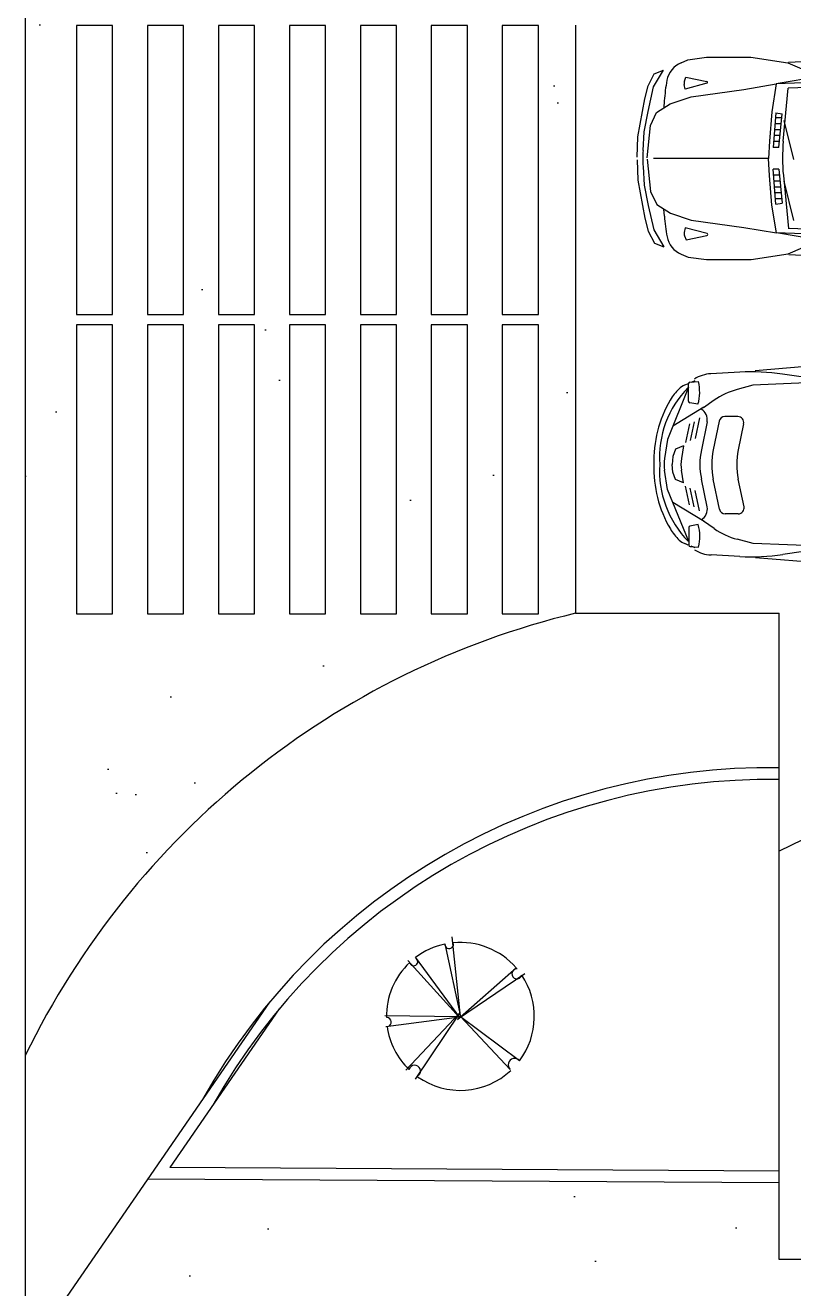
# Model space of a CAD drawing. Extents: x 3.5 to 37.8, y 0.9 to 50.5.
# Drawn here: x 3.54 to 10.04, y 18.3 to 28.98 of the extents above; entities that cross this region are included whole.
import ezdxf

# ---------------------------------------------------------------- set-up
doc = ezdxf.new("R2010")
doc.units = 0
doc.layers.get('0').update_dxf_attribs({"linetype": 'CONTINUOUS'})
for name, color, linetype in [('ARV', 3, 'CONTINUOUS'), ('BLOCOS', 5, 'CONTINUOUS'), ('CINZA', 8, 'CONTINUOUS'), ('HACHURA', 1, 'CONTINUOUS'), ('JARDIM', 3, 'CONTINUOUS'), ('PAREDE', 7, 'CONTINUOUS')]:
    doc.layers.add(name, color=color, linetype=linetype)

# ---------------------------------------------------------------- blocks, each defined once
blk = doc.blocks.new('C-01')
for p, q in [((-1.83065677986739, 0.8422943670262235), (-1.772770930022439, 0.8665652888902464)), ((-1.772770930022439, 0.8665652888902464), (-1.616092348243722, 0.8885187772623411)), ((-1.616092348243722, 0.8885187772623411), (-1.239781697268555, 0.8885187772623411)), ((-1.239781697268555, 0.8885187772623411), (-0.9269141542791814, 0.8401466842390839)), ((-0.9218896784295012, 0.8467770454749868), (0.0002424438691868147, 0.894219161257098)), ((0.4015481824166542, 0.8884068076150022), (1.15550567040771, 0.827681843320704)), ((-2.108650639710557, 0.6462862191228069), (-2.056750859496361, 0.7474955214483892)), ((-2.062136685745003, 0.6373559865646676), (-1.977845908839267, 0.780579528977217)), ((-2.056750859496361, 0.7474955214483892), (-1.977845908839267, 0.7805795289772206)), ((-0.9269141542791814, 0.8401466842390839), (-0.6586449116728978, 0.7267235866556447)), ((-0.6586449116728943, 0.7267235866556447), (0.2634872106257937, 0.774165702437756)), ((0.4883624644795681, 0.7337442550426765), (0.9254190157957964, 0.7980306489022162)), ((1.287270785547349, 0.8149920005278872), (1.531470717942476, 0.8021931958669946)), ((-2.137538253226008, 0.5361466842390854), (-2.108650639710557, 0.6462862191228069)), ((-1.795783096721184, 0.6198676144716444), (-1.804313279213599, 0.6582230835788891)), ((-1.802454755877864, 0.6866438035236513), (-1.789907649904485, 0.7210769167972266)), ((-1.61217381785405, 0.6689282431254817), (-1.795783096721184, 0.6198676144716444)), ((-1.789907649904485, 0.7210769167972266), (-1.612571227057131, 0.6837465527102751)), ((-0.6586449116728943, 0.7267235866556447), (-1.025901187503663, 0.6645094447182238)), ((-0.552047171578149, 0.6816545144076365), (-1.025901187503663, 0.6645094447182238)), ((-0.552047171578149, 0.6816545144076365), (0.2614968492705856, 0.733176392438903)), ((-0.552047171578149, 0.6816545144076365), (-0.5507711246759399, -0.6126494459014218)), ((0.4552880704952322, 0.7351599030631526), (1.175516564963957, 0.7043327307507177)), ((1.175516564963957, 0.7043327307507177), (1.309520534902134, 0.6690650889641816)), ((1.708087466057567, 0.7311416118743672), (1.63653758315985, 0.7357303782039324)), ((1.666605994726616, 0.7426583121460659), (1.698871251485293, 0.7290961612242803)), ((1.719974636644992, 0.5699473176742806), (1.719974636644992, 0.7184676500491882)), ((1.719974636644992, 0.6883428240923237), (1.897953097645967, 0.2477224030463248)), ((1.724195667833676, 0.7184514743063453), (1.754118265553416, 0.7058740201958109)), ((-2.195803100824968, 0.215030405169319), (-2.137538253226008, 0.5361466842390854)), ((-2.108650639710557, 0.4304722656344353), (-2.062136685745003, 0.6373559865646676)), ((-0.9661424013786437, 0.1784449730264051), (-0.9239220649949864, 0.6268737344075674)), ((-0.6837737977781089, 0.6355628214234947), (-0.9239220649949864, 0.6268737344075674)), ((1.503408753635107, 0.5793223299181278), (1.594486990693866, 0.5157144505574962)), ((1.640598722325517, 0.5457800225606597), (1.709394286454394, 0.5574254534087082)), ((-2.143413700042711, 0.2589373819135083), (-2.108650639710557, 0.4304722656344353)), ((-1.97207074553938, 0.5199633179508147), (-1.976126376770377, 0.4607608220957928)), ((-0.5803212010275338, 0.52991644480867), (-0.5985352425935595, 0.2115509197771033)), ((1.301481807587312, 0.4545549874331165), (1.410757703618131, 0.4545549874331094)), ((1.589842086208968, 0.5189583926193784), (1.852906542002948, 0.3592439444871687)), ((1.630132488397706, 0.4299151728876929), (1.666359625423414, 0.256041359759017)), ((-1.029386900844926, 0.4194370379732177), (-1.052052975906875, 0.1261624672638391)), ((-0.9851938310826434, 0.3261624672638348), (-1.036595737314983, 0.3261624672638384)), ((-0.980486245394605, 0.3761624672638355), (-1.032731427667009, 0.3761624672638391)), ((-1.029386900844926, 0.4194370379732142), (-0.9771959257154315, 0.4111094644850901)), ((-1.0040241738348, 0.1261624672638355), (-0.9771959257154315, 0.4111094644850901)), ((-0.9620251452417392, 0.3531362050671767), (-0.8795833890596967, 0.02336918033899593)), ((1.252532979182796, 0.3943563503758725), (1.301260508478393, 0.1604863286584113)), ((1.459706532022647, 0.414753624490352), (1.512683895327168, 0.1604863286584113)), ((1.564029340202794, 0.3953171764430152), (1.612957060527535, 0.1604863286584113)), ((1.673996958946869, 0.3953171764430152), (1.706579959144378, 0.2389335659056115)), ((1.714060976318738, 0.3789596301085609), (1.746800292865348, 0.2218257720522026)), ((-2.201188927073613, 0.04312342842513672), (-2.195803100824968, 0.215030405169319)), ((-2.152019482229861, 0.1003354660543394), (-2.143413700042711, 0.2589373819135083)), ((-0.9946090024587235, 0.2261624672638369), (-1.044324356610929, 0.2261624672638369)), ((-0.9899014167706817, 0.2761624672638376), (-1.040460046962956, 0.2761624672638412)), ((1.897953097645967, 0.2477224030463248), (1.924646183801528, 0.08627862641109019)), ((-1.0040241738348, 0.1261624672638355), (-1.052052975906875, 0.1261624672638355)), ((-0.9993165881467618, 0.1761624672638362), (-1.048188666258902, 0.1761624672638398)), ((1.763622864673057, 0.1932699095061103), (1.781312784947914, 0.08627862641109019)), ((1.763622864673057, 0.1932699095061103), (1.830560534388646, 0.1647978470297851)), ((1.830560534388646, 0.1647978470297851), (1.855041562791566, 0.1026583121460618)), ((-1.091330829401663, 0.03445116854801), (-2.064111739533274, 0.03445116854800645)), ((1.855041562791566, 0.1026583121460618), (1.858958527336036, 0.03716994005304031)), ((1.855171170443242, -0.02880370273764754), (1.858958998272691, 0.03669226546629289)), ((-2.151886865411029, -0.03417876968644507), (-2.142968370806337, -0.1927634084608734)), ((-1.029386900844926, -0.3514966363272833), (-1.052052975906875, -0.05822206561790466)), ((-1.0040241738348, -0.05822206561790111), (-1.052052975906875, -0.05822206561790111)), ((-1.0040241738348, -0.05822206561790111), (-0.9771959257154315, -0.3431690628391557)), ((1.256049315236208, -0.3073594846597629), (1.301504523818956, -0.08702026465079982)), ((1.463304646220006, -0.327563685825659), (1.512927910667731, -0.08702026465079982)), ((1.564721628416883, -0.3220191563272365), (1.613201075868098, -0.08702026465079982)), ((1.763931316782017, -0.119595382123471), (1.781410238680021, -0.0125694262672944)), ((1.763931316782017, -0.1195953821234745), (1.830812715538691, -0.09099138818977437)), ((1.830812715538691, -0.09099138818977437), (1.855171170443242, -0.02880370273764754)), ((1.898378302143097, -0.1740081716376984), (1.924743637533634, -0.0125694262672944)), ((-2.142968370806337, -0.1927634084608734), (-2.107867147851781, -0.364229413382855)), ((-0.9993165881467618, -0.1082220656179018), (-1.048188666258902, -0.1082220656179054)), ((-0.9946090024587235, -0.1582220656179025), (-1.044324356610929, -0.1582220656179025)), ((-0.9899014167706817, -0.2082220656179032), (-1.040460046962956, -0.2082220656179068)), ((-0.9658577713631509, -0.1102573902095578), (-0.9227533111908777, -0.5586020303595021)), ((-0.9620251452417392, -0.1597599638595497), (-0.8795833890596967, -0.4895269885877305)), ((-0.5793510799945629, -0.4608527776613727), (-0.5981860493313498, -0.1426384296994279)), ((1.630132488397706, -0.3564240798233236), (1.666359625423414, -0.1825502666946477)), ((1.673996958946869, -0.3218260833786459), (1.706579959144378, -0.1654424728412422)), ((1.714060976318738, -0.3054685370441916), (1.746800292865348, -0.1483346789878333)), ((1.721259738502589, -0.6150017227214768), (1.898378302143097, -0.1740081716376984)), ((-0.9851938310826434, -0.2582220656179004), (-1.036595737314983, -0.258222065617904)), ((-0.980486245394605, -0.3082220656179011), (-1.032731427667009, -0.3082220656179047)), ((1.59079316728802, -0.4457302916567016), (1.853619119683582, -0.2854505321148935)), ((-2.107867147851781, -0.364229413382855), (-2.060945353740472, -0.5710210165412626)), ((-1.97111106192229, -0.4534509853133564), (-1.975283419962686, -0.3942566013860862)), ((-1.029386900844926, -0.3514966363272798), (-0.9771959257154315, -0.3431690628391557)), ((1.305018158022328, -0.3674615852427117), (1.414335803433882, -0.3674615852427117)), ((1.504479027546441, -0.5062645397044605), (1.59543166638154, -0.4424771971401249)), ((1.641602591267969, -0.472451788197862), (1.710420983965669, -0.4839615462297111)), ((1.721026004033664, -0.4964625239594191), (1.721318854448473, -0.6449825676147718)), ((-2.060945353740472, -0.5710210165412626), (-1.976372334418894, -0.7140780770989501)), ((-1.794626765840263, -0.5530074859830734), (-1.803081302946691, -0.5913797002286252)), ((-1.801166743626528, -0.619796700312687), (-1.788551767289881, -0.6542050064326368)), ((-1.610921106809997, -0.6017059809318361), (-1.794626765840263, -0.5530074859830734)), ((-1.788551767289881, -0.6542050064326368), (-1.611289296694896, -0.6165250453164077)), ((-0.552047171578149, -0.61275217731162), (-1.025901187503663, -0.5956071076222074)), ((-0.6586449116728943, -0.6578212495596283), (-1.024658025862159, -0.5964387485839211)), ((-0.6827922202732779, -0.5666959999381085), (-0.9239220649949864, -0.557971397311551)), ((-0.5507711246759399, -0.6126494459014218), (0.2628729048183871, -0.6625670885022039)), ((0.4566676603779349, -0.6641684803196028), (1.176833970133611, -0.6319212309740685)), ((1.176833970133611, -0.6319212309740685), (1.310768139304937, -0.5963894305023452)), ((1.725539845536463, -0.6449580689302508), (1.755437585030847, -0.6323216382899872)), ((-0.9253248658943889, -0.771880465355931), (-0.6572018677832858, -0.6578954916922157)), ((-0.6586449116728943, -0.6578212495596283), (0.2634872106257937, -0.7052633653417395)), ((0.489739198710577, -0.6626876194012219), (0.9269216594564433, -0.7261121059983715)), ((1.288806169945236, -0.7423599301477033), (1.532980391109522, -0.7290796401905588)), ((1.709456697318647, -0.657679943766869), (1.637916001580365, -0.6624097822828787)), ((1.667998015102892, -0.6692784142635269), (1.700236467470074, -0.6556526695023237)), ((-1.829061803082421, -0.7755025696102997), (-1.771128208685287, -0.7996593057439512)), ((-1.771128208685287, -0.7996593057439512), (-1.614406643889339, -0.8213038146966412)), ((-1.614406643889339, -0.8213038146966412), (-1.238096421228356, -0.8208693724026297)), ((-1.238096421228356, -0.8208693724026297), (-0.9253248658943889, -0.771880465355931)), ((-0.92028732615411, -0.7785009065079755), (0.0019365492769019, -0.8241246822172492)), ((0.4032300469751817, -0.8175210505596873), (1.157066332616591, -0.755309560972254))]:
    blk.add_line(p, q)
for points in [[(-2.117843137364595, 0.03912248534324192), (-2.089865773386897, 0.3112861889438783), (-2.036624438249468, 0.4219124835562695), (-1.921188873147091, 0.4960384935962487), (-1.744638478921626, 0.5539571737568671), (-1.299933148003515, 0.6172476103556264), (-1.025901187503663, 0.6645094447182238), (-1.063658174022983, 0.4278770154512976), (-1.082842962611689, 0.1796465378708234), (-1.09135894593182, 0.0339702008229672)], [(-2.20116902460509, 0.02293620506717886), (-2.195444244937413, -0.1489598177939229), (-2.136546337798237, -0.4699605867711405), (-2.107441608770433, -0.5800429473346682), (-2.055342366292631, -0.681149717616151), (-1.976372334418894, -0.7140780770989537)], [(-2.117831285924382, 0.02710148049029115), (-2.089317327565237, -0.2450065286374219), (-2.035857964472086, -0.3555276276391872), (-1.920276463093266, -0.4294258792691821), (-1.74361220879431, -0.4869963271197086), (-1.29878264390722, -0.5497173386698471), (-1.024658025862159, -0.5964387485839211), (-1.06288152765773, -0.3598812280476444), (-1.082555736503863, -0.1116890613314041), (-1.09135894593182, 0.0339702008229672)]]:
    blk.add_lwpolyline(points)
for centre, radius, start, end in [((0.1568496881301549, -2.149754914034112), 3.048, 85.39524436229374, 92.94517284563942), ((-1.753321713098625, 0.6578511848592719), 0.2, 112.7477864850494, 169.4663458557022), ((0.4200944548867582, -2.269808372853454), 3.048, 84.69642848984088, 92.94517284563942), ((1.191552609632748, -1.011301368785922), 1.8288, 86.99980614370354, 98.36760195550836), ((1.517490172779148, 0.5181311627694214), 0.2844058619132017, 57.32994559328601, 87.1823745800067), ((-0.4516341619422803, 0.4158067278589002), 1.524, 169.466345855702, 176.0811098255092), ((-1.754724823896648, 0.6692514605800319), 0.0508, 159.9787304694502, 192.5384088226551), ((-1.614140881183154, 0.6762899726681475), 0.007619999999999999, 284.9600092043179, 78.11246181423294), ((0.3770834968612675, -1.091967209280902), 1.8288, 87.54912578177812, 93.62371185581183), ((1.154367269648791, 0.07954017491794119), 0.6095999999999999, 55.07004281722259, 75.25506193168576), ((1.989861677025885, 0.6482658569708626), 0.3639889528279494, 166.0960809623156, 196.353513713926), ((1.707274636644993, 0.7184676500491882), 0.0127, 0, 86.33042922820037), ((1.119662865920034, 0.09266705307477707), 0.8474308437831752, 356.2450887415934, 44.51945252644143), ((1.69506427288443, 0.5653806539828388), 0.1524, 46.38363011225994, 67.20137953685185), ((1.499745210164196, 0.3603927380299226), 0.4355423351401734, 30.45768093329104, 46.38363011225994), ((-0.6801579461893112, 0.5356282147184714), 0.1, 356.7256148481177, 92.07218206290786), ((1.707274636644993, 0.5699473176742806), 0.0127, 279.6077177953319, 359.9999999999999), ((1.002996449658418, 0.06827934905823341), 1.011814461032579, 358.0694461411588, 30.45768093329104), ((1.301481807587312, 0.4045549874331158), 0.05, 89.99999999999872, 191.7693709056955), ((1.410757703618131, 0.4045549874331087), 0.05, 11.76937090569545, 89.99999999999852), ((1.661926997011825, 0.4157144505575019), 0.1, 118.178021379558, 191.7693709056955), ((0.5511473945460601, 0.03558953846835067), 1.524, 174.6213598380366, 185.4916152907023), ((2.444488749937388, 0.03745617292639736), 3.048, 176.7256148481182, 183.3873602806166), ((0.7044763925705482, 0.0361445456565086), 0.6095999999999999, 348.3436042230393, 11.76937090569533), ((0.9158997794193233, 0.0361445456565086), 0.6095999999999999, 348.3436042230393, 11.76937090569533), ((1.01617294461969, 0.0361445456565086), 0.6095999999999999, 348.3436042230393, 11.76937090569533), ((-0.9346102988310072, 0.03427851959049732), 1.2192, 176.8941614031452, 183.2188137255897), ((1.119774305424844, -0.02036687394030423), 0.8474308437831752, 315.5935226022935, 3.867886387141479), ((1.480595464328701, 0.03655807653882448), 0.3048, 350.7246364345081, 9.388338694226777), ((1.003060028609408, 0.00379074138025004), 1.011814461032579, 329.6552941954439, 2.043528987576088), ((1.623928863182314, 0.03655807653882448), 0.3048, 350.7246364345081, 9.388338694226777), ((1.305018158022328, -0.317461585242711), 0.05, 168.3436042230398, 270), ((1.414335803433882, -0.317461585242711), 0.05, 270, 348.3436042230397), ((1.662659313989128, -0.3422233574931326), 0.1, 168.3436042230398, 242.0089644968629), ((-0.450882808591448, -0.3462966210781282), 1.524, 184.0318653032257, 190.646629273033), ((-0.6791763686844838, -0.4667613932330852), 0.1, 267.9278179370929, 3.387360280616497), ((1.154452758285515, -0.007171591620359408), 0.6095999999999999, 284.8579131970492, 305.0429323115123), ((1.991066947214854, -0.5742487513323979), 0.3639889528279494, 163.7594614148089, 194.0168941664193), ((1.708326028722126, -0.4964875656504013), 0.0127, 0.1129751287349732, 80.50525733340307), ((1.500383808741685, -0.2873425971357939), 0.4355423351401734, 313.729345016475, 329.6552941954439), ((-1.752090569262904, -0.5909072577405219), 0.2, 190.6466292730326, 247.365188643683), ((-1.753471198421376, -0.6023102779346452), 0.0508, 167.5745663060798, 200.1342446592847), ((-1.612873650554842, -0.6090715747927895), 0.007619999999999999, 282.000513314502, 75.15296592441696), ((1.696106684211493, -0.4919449870691963), 0.1524, 292.9115955918831, 313.729345016475), ((0.3748605338476096, 1.162800877400674), 1.8288, 266.489263272923, 272.5638493469568), ((0.4200944548867582, 2.338710709949471), 3.048, 267.0548271543606, 275.3035715101591), ((1.18948711914366, 1.083741153075202), 1.8288, 261.7453731732265, 273.1131689850314), ((1.518439763387555, -0.4450457259548806), 0.2844058619132017, 272.9306005487282, 302.7830295354489), ((1.708618879136932, -0.645007609305754), 0.0127, 273.7825459005346, 0.1129751287349223), ((0.1525414215263758, 2.220152271749772), 3.048, 267.1678022830956, 274.7177307664412)]:
    blk.add_arc(centre, radius, start, end)
blk = doc.blocks.new('A_03')
at = {"layer": 'ARV'}
for p, q in [((-0.1642795977368223, 0.6668615598597967), (-0.032337625504681, 0.05443275957492233)), ((-0.032337625504681, 0.05443275957492233), (-0.1019798469358193, 0.7261946558607519)), ((-0.4134786009408344, 0.5556120048580055), (-0.03968009613487311, 0.04386405184976638)), ((-0.03968009613487311, 0.04386405184976638), (-0.4757783517417806, 0.5259454568575279)), ((-0.05748002493510285, 0.02903077784952757), (0.4409179814728645, 0.4666123608565726)), ((0.5121176966740109, 0.4146959018557368), (-0.05748002493510285, 0.02903077784952757)), ((-0.03968009613487311, 0.05128068884988579), (-0.6715775685449898, 0.0586973258500052)), ((-0.6626776041447897, -0.0303023181514277), (-0.03968009613487311, 0.05128068884988579)), ((-0.493578280542124, -0.4011341681573413), (-0.03968009613487311, 0.08094723685036342)), ((-0.03968009613487311, 0.08094723685036342), (-0.4134786009408344, -0.4753005381585353)), ((-0.032337625504681, 0.05443275957492233), (0.4676178746732944, -0.3195511611560278)), ((0.3875181950720048, -0.3937175311572219), (-0.032337625504681, 0.05443275957492233))]:
    blk.add_line(p, q, dxfattribs=at)
for centre, radius, start, end in [((-0.032337625504681, 0.05443275957492233), 0.625, 102.1580021321499, 127.2525657253544), ((-0.1274007985194316, 0.6640590258750763), 0.0369851325325624, 175.6542691674021, 19.69378780220451), ((-0.032337625504681, 0.05443275957492233), 0.625, 41.05407258653979, 95.53111248444131), ((-0.4268285475410494, 0.5158291639893946), 0.03342961899939723, 201.2820980855948, 48.27356464714219), ((-0.032337625504681, 0.05443275957492233), 0.625, 133.2426416252084, 180.9743240911506), ((0.4457326779623259, 0.4136262157234682), 0.04269394024099429, 89.20944815037899, 344.6285751873363), ((-0.032337625504681, 0.05443275957492233), 0.625, 323.20224696077, 33.82113850428491), ((-0.655096152989131, 0.006088647395870339), 0.03779840815212959, 285.684587972767, 88.0009588524843), ((-0.032337625504681, 0.05443275957492233), 0.625, 187.8759657920728, 225.8833292057394), ((0.4262195554180721, -0.3551779883457584), 0.05461768626331568, 40.71483655850493, 224.8799671179474), ((-0.4191915611808099, -0.4078929817018206), 0.04974913855978236, 310.6567489998404, 163.4448207669662), ((-0.032337625504681, 0.05443275957492233), 0.625, 234.6714608478307, 313.1329856187737)]:
    blk.add_arc(centre, radius, start, end, dxfattribs=at)

msp = doc.modelspace()

# ---------------------------------------------------------------- hatches: boundary and pattern name
at = {"layer": 'JARDIM', "ltscale": 0.015}
h = msp.add_hatch(dxfattribs=at)
h.set_pattern_fill('AR-SAND', color=256, scale=0.05, style=0)
h.set_pattern_definition([(37.50000000000001, (-127.1253988610863, -123.0593421787145), (-0.08000156479920228, 2.447066186646712), [0, -1.9304, 0, -2.159, 0, -2.06375]), (7.499999999999999, (-127.1253988610863, -123.0593421787145), (2.247616415690013, 3.584125502841772), [0, -1.0414, 0, -1.7399, 0, -0.6667500000000001]), (327.5, (-128.6874988610863, -123.0593421787145), (3.95496185120729, 0.007185923392728455), [0, -0.635, 0, -2.286, 0, -2.9845]), (317.5, (-128.6874988610863, -123.0593421787145), (3.817782262361486, 1.114646616286081), [0, -0.3175, 0, -1.4986, 0, -1.7145])])
h.paths.add_polyline_path([(20.11295382095749, 22.94822391828082), (20.11295382095748, 19.29589010844473), (19.83019531271269, 19.29589010844474), (18.83019531271269, 19.29589010844474), (17.00532495498526, 19.29589010844474), (16.00532495498526, 19.29589010844474), (14.68505705968506, 19.29589010844474), (13.68505705968506, 19.29589010844474), (11.71295382095748, 19.29589010844474), (11.71295382095748, 18.54589010844474), (11.31636122843399, 18.54589010844474), (10.91636122843398, 18.54589010844474), (9.912953820957467, 18.54589010844474), (9.912953820957473, 19.19297107640664), (4.575076556894069, 19.22437354322797), (3.541780727789799, 17.72472972781746), (3.541780727789799, 15.43687439560536), (29.22178072778981, 15.43687439560536), (35.0417807277898, 37.10687439560537), (3.541780727789799, 37.10687439560537), (3.541780727789798, 20.27091245480676, -0.2237261131686262), (8.193759557696197, 24.00729883206857), (8.193759557696197, 28.97589010844483), (8.91295382095747, 28.97589010844483), (8.912953820957442, 34.5758901084448), (12.62773092995174, 34.5758901084448), (12.62773092995171, 35.32589010844477), (17.96295382095748, 35.32589010844475), (17.96295382095745, 34.57589010844477), (20.11295382095751, 34.57589010844474), (25.36295382095754, 34.57589010844473), (25.36295382095749, 22.94822391828082)])
h.paths.add_polyline_path([(24.52619880452773, 17.56252924365593), (24.52299438908946, 17.59343871419073), (24.52018295735081, 17.59045271642908)], flags=0)
h.paths.add_polyline_path([(25.16273155114208, 16.57104894936949), (25.10553843571162, 16.48594014664558, 0.000230077064914423), (25.10647159482123, 16.4852673908719, 0.2776216076969526)], flags=16)
h.paths.add_polyline_path([(24.18905642204226, 17.09827004257524), (24.16045986432703, 17.05571564121329, 0.0002300770649144225), (24.16092644388183, 17.05537926332644, 0.2776216076969577)], flags=16)
h.paths.add_polyline_path([(23.90121223478713, 17.56662651681714), (24.51207513018575, 17.55945676452373), (24.12035217695639, 17.99248383867194, -0.2494117660144056), (24.09928883640938, 18.01576814369839), (24.09770371366987, 18.01752040523018, 0.2050076759115013)], flags=16)
h.paths.add_polyline_path([(24.39417230322379, 18.17342530924599, 1.209450783903328), (24.46595739595265, 18.1846192473474, -0.2470778442524028), (25.00485816887841, 17.96441257612867, 1.028456127407148), (25.00607505421292, 17.87906697226923), (25.04320445522074, 17.90420667086828, 0.03863615137706826), (25.04543578888269, 17.91040559248977, -0.3183349150126036), (25.02658259621309, 17.18804151218985, 0.003026774066140351), (25.02615430470551, 17.18854532292511), (25.00724093292845, 17.20269317594184, 0.8075926180592262), (24.94377783258938, 17.11680918058179), (24.94605462510549, 17.11437895292262, -0.0152464707875868), (24.94377783258937, 17.11680918058181), (24.5310016739845, 17.55740270440621), (24.50105640509733, 17.53712726193051), (24.51850269292803, 17.55244468725807), (24.5139119092308, 17.55872968874831), (23.92190793012046, 17.48120535815052, -0.1924511930274333), (23.8940872670136, 17.477562176077), (24.5139119092308, 17.55872968874832), (24.14779639806288, 18.05995925760923, -0.1098075658983577)], flags=16)
h.paths.add_polyline_path([(27.28881533690693, 19.04565196382148), (27.28561092146865, 19.07656143435636), (27.28279948972999, 19.07357543659471)], flags=16)
h.paths.add_polyline_path([(26.95167295442144, 18.58139276274087), (26.92307639670621, 18.53883836137891, 0.0002300770649144225), (26.92354297626102, 18.53850198349207, 0.2776216076969577)], flags=16)
h.paths.add_polyline_path([(30.5129209969994, 34.36414979965268), (30.50023273328995, 34.36248824130978, 0.08722999500864083), (30.51328395261653, 34.36149414064683, -0.001072140143957172)], flags=16)
h.paths.add_polyline_path([(30.79520188831862, 33.98319610780802), (30.76660533060339, 33.94064170644606, 0.0002300770649135916), (30.76707191015819, 33.94030532855922, 0.2776216076969699)], flags=0)
h.paths.add_polyline_path([(30.44804528955235, 33.44860467166014), (31.62807970107042, 33.43475450251086), (31.64911654771536, 33.45709755858799), (30.92316240818087, 34.25959788290353), (30.68708217058865, 34.00885906846735, -0.03838036823066559), (30.62527679163742, 34.08206842957916, 0.1339172865030026)], flags=0)
h.paths.add_polyline_path([(30.67699070770239, 35.46068369110311), (31.85702511922046, 35.44683352195384), (31.87806196586539, 35.46917657803098), (31.11527059203839, 36.31239833481274, -0.249411766014412), (31.07314391094437, 36.35896694486566), (31.06997366546534, 36.36247146792922, 0.205007675911279)], flags=16)
h.paths.add_polyline_path([(30.44804528955235, 33.44860467166014), (31.62807970107042, 33.43475450251086), (31.64911654771536, 33.45709755858799), (30.88632517388835, 34.30031931536976, -0.249411766014412), (30.84419849279434, 34.34688792542268), (30.84102824731531, 34.35039244848624, 0.205007675911279)], flags=16)
h.paths.add_polyline_path([(7.879460970207245, 24.00298857412129), (7.573867294207972, 24.00298857412129), (7.573867294207973, 26.44453370054931), (7.879460970207234, 26.44453370054931)], flags=16)
h.paths.add_polyline_path([(30.50735770106853, 34.45155258204986), (30.9559199383397, 34.44628776705841, -0.02409342638210082), (31.05613370528102, 34.51301629789888), (30.72649764323275, 34.87740990390471, -0.2494117660144144), (30.70543430268574, 34.90069420893117), (30.70384917994623, 34.90244647046295, 0.2050076759106118)], flags=16)
h.paths.add_polyline_path([(7.279460970207241, 24.00298857412129), (6.973867294207978, 24.00298857412129), (6.973867294207977, 26.44453370054931), (7.279460970207239, 26.44453370054932)], flags=16)
h.paths.add_polyline_path([(7.879460970207248, 26.53173162777175), (7.573867294207972, 26.53173162777175), (7.573867294207973, 28.97327675419978), (7.879460970207234, 28.97327675419977)], flags=16)
h.paths.add_polyline_path([(6.679460970207259, 24.00298857412129), (6.373867294207983, 24.00298857412129), (6.373867294207984, 26.44453370054931), (6.679460970207245, 26.44453370054931)], flags=16)
h.paths.add_polyline_path([(7.279460970207246, 26.53173162777175), (6.973867294207977, 26.53173162777174), (6.973867294207977, 28.97327675419978), (7.279460970207239, 28.97327675419977)], flags=16)
h.paths.add_polyline_path([(6.079460970207232, 24.00298857412129), (5.77386729420796, 24.00298857412129), (5.773867294207959, 26.44453370054931), (6.079460970207223, 26.44453370054931)], flags=16)
h.paths.add_polyline_path([(6.679460970207252, 26.53173162777175), (6.373867294207982, 26.53173162777174), (6.373867294207984, 28.97327675419978), (6.679460970207245, 28.97327675419978)], flags=16)
h.paths.add_polyline_path([(5.479460970207216, 24.00298857412129), (5.173867294207967, 24.00298857412129), (5.173867294207966, 26.44453370054931), (5.479460970207228, 26.44453370054931)], flags=16)
h.paths.add_polyline_path([(6.079460970207229, 26.53173162777175), (5.77386729420796, 26.53173162777174), (5.77386729420796, 28.97327675419978), (6.079460970207223, 28.97327675419978)], flags=16)
h.paths.add_polyline_path([(4.879460970207246, 24.00298857412129), (4.573867294207972, 24.00298857412129), (4.573867294207972, 26.44453370054931), (4.879460970207234, 26.44453370054931)], flags=16)
h.paths.add_polyline_path([(5.479460970207235, 26.53173162777175), (5.173867294207965, 26.53173162777174), (5.173867294207966, 28.97327675419978), (5.479460970207228, 28.97327675419977)], flags=16)
h.paths.add_polyline_path([(4.27946097020723, 24.00298857412129), (3.973867294207977, 24.00298857412129), (3.973867294207978, 26.44453370054931), (4.279460970207239, 26.44453370054932)], flags=16)
h.paths.add_polyline_path([(4.879460970207241, 26.53173162777175), (4.573867294207972, 26.53173162777174), (4.573867294207972, 28.97327675419978), (4.879460970207234, 28.97327675419977)], flags=16)
h.paths.add_polyline_path([(4.279460970207232, 26.53173162777175), (3.973867294207977, 26.53173162777175), (3.973867294207977, 28.97327675419977), (4.279460970207239, 28.97327675419978)], flags=16)
h.paths.add_polyline_path([(5.826045676767758, 34.38678352676023), (5.768852561337292, 34.30167472403632, 0.0002300770649147111), (5.769785720446908, 34.30100196826264, 0.2776216076969511)], flags=16)
h.paths.add_polyline_path([(4.86764239098165, 34.247861192724), (4.839045833266417, 34.20530679136204, 0.000230077064916407), (4.839512412821228, 34.20497041347519, 0.2776216076969525)], flags=16)
h.paths.add_polyline_path([(4.585361499662426, 34.62881488456865), (4.572673235952977, 34.62715332622575, 0.087229995008611), (4.585724455279554, 34.6261592255628, -0.001072140143957167)], flags=16)
h.paths.add_polyline_path([(5.204784773467126, 34.71212039380465), (5.201580358028847, 34.74302986433948), (5.198768926290195, 34.74004386657784)], flags=16)

# ---------------------------------------------------------------- linework, layer by layer
at = {"layer": 'CINZA', "ltscale": 0.015}
for p, q in [((8.193759557696197, 28.97589010844483), (8.193759557696197, 24.0072988320686)), ((8.193759557696197, 24.0072988320686), (9.912953820957554, 24.00729883206857)), ((9.912953820957554, 21.99704943827793), (9.912953820957554, 24.00729883206857)), ((5.605683977416291, 20.72011561512049), (3.541780727789799, 17.72472972781746))]:
    msp.add_line(p, q, dxfattribs=at)
at = {"layer": 'CINZA'}
for points in [[(3.973867294207977, 26.53173162777175), (4.279460970207239, 26.53173162777175), (4.279460970207239, 28.97327675419977), (3.973867294207977, 28.97327675419977)], [(4.573867294207972, 26.53173162777175), (4.879460970207234, 26.53173162777175), (4.879460970207234, 28.97327675419977), (4.573867294207972, 28.97327675419977)], [(5.173867294207966, 26.53173162777175), (5.479460970207228, 26.53173162777175), (5.479460970207228, 28.97327675419977), (5.173867294207966, 28.97327675419977)], [(5.77386729420796, 26.53173162777175), (6.079460970207222, 26.53173162777175), (6.079460970207222, 28.97327675419977), (5.77386729420796, 28.97327675419977)], [(6.373867294207983, 26.53173162777175), (6.679460970207245, 26.53173162777175), (6.679460970207245, 28.97327675419977), (6.373867294207983, 28.97327675419977)], [(6.973867294207977, 26.53173162777175), (7.279460970207239, 26.53173162777175), (7.279460970207239, 28.97327675419977), (6.973867294207977, 28.97327675419977)], [(7.573867294207972, 26.53173162777175), (7.879460970207234, 26.53173162777175), (7.879460970207234, 28.97327675419977), (7.573867294207972, 28.97327675419977)], [(3.973867294207977, 24.00298857412129), (4.279460970207239, 24.00298857412129), (4.279460970207239, 26.44453370054931), (3.973867294207977, 26.44453370054931)], [(4.573867294207972, 24.00298857412129), (4.879460970207234, 24.00298857412129), (4.879460970207234, 26.44453370054931), (4.573867294207972, 26.44453370054931)], [(5.173867294207966, 24.00298857412129), (5.479460970207228, 24.00298857412129), (5.479460970207228, 26.44453370054931), (5.173867294207966, 26.44453370054931)], [(5.77386729420796, 24.00298857412129), (6.079460970207222, 24.00298857412129), (6.079460970207222, 26.44453370054931), (5.77386729420796, 26.44453370054931)], [(6.373867294207983, 24.00298857412129), (6.679460970207245, 24.00298857412129), (6.679460970207245, 26.44453370054931), (6.373867294207983, 26.44453370054931)], [(6.973867294207977, 24.00298857412129), (7.279460970207239, 24.00298857412129), (7.279460970207239, 26.44453370054931), (6.973867294207977, 26.44453370054931)], [(7.573867294207972, 24.00298857412129), (7.879460970207234, 24.00298857412129), (7.879460970207234, 26.44453370054931), (7.573867294207972, 26.44453370054931)]]:
    msp.add_lwpolyline(points, close=True, dxfattribs=at)
at = {"layer": 'CINZA', "ltscale": 0.015}
for radius, start, end in [(7.001140514057923, 103.5490225487828, 153.9925954134981), (5.501140514057923, 89.17730859731122, 150.6341035927306)]:
    msp.add_arc((9.833967453500506, 17.2010012661283), radius, start, end, dxfattribs=at)
at = {"layer": 'PAREDE', "ltscale": 0.015}
for p, q in [((3.541780727789799, 37.10687439560537), (3.541780727789799, 15.43687439560536)), ((9.912953820957469, 18.54589010844474), (9.912953820957497, 21.9970494382779)), ((5.688029404761053, 20.66337735117624), (4.764651705104697, 19.32326001248718)), ((9.912953820957469, 19.19297107640664), (4.575076556894047, 19.22437354322797)), ((9.91354210581072, 19.29296934599633), (4.764651705104697, 19.32326001248718)), ((10.91636122843398, 18.54589010844474), (9.912953820957469, 18.54589010844474))]:
    msp.add_line(p, q, dxfattribs=at)
for centre, radius, start, end in [((13.99192772911029, 13.74467993549011), 9.205413111530266, 94.54199123134313, 116.3022256019828), ((9.833967453500506, 17.2010012661283), 5.401140514057923, 89.17730859731122, 150.6341035927306)]:
    msp.add_arc(centre, radius, start, end, dxfattribs=at)

# ---------------------------------------------------------------- block references
at = {"layer": 'BLOCOS', "ltscale": 0.015}
msp.add_blockref('C-01', (10.91496748702561, 27.81692935872935), dxfattribs=at)
at = {"layer": 'BLOCOS', "ltscale": 0.015, "rotation": 180}
msp.add_blockref('C-01', (10.86917843626908, 25.30183060639926), dxfattribs=at)
at = {"layer": 'HACHURA', "ltscale": 0.015}
msp.add_blockref('A_03', (7.251841289727579, 20.54600753345734), dxfattribs=at)

doc.saveas('drawing.dxf')
